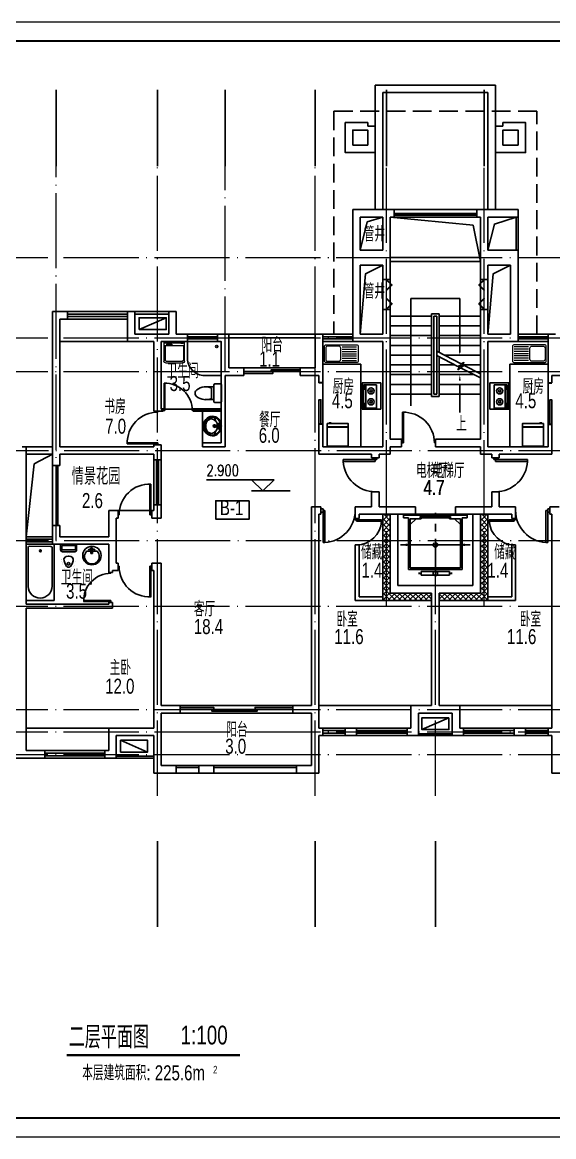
# Model space of a CAD drawing. Extents: x 1332633 to 1595679, y 264824 to 640777.
# Drawn here: x 1369132 to 1383282, y 577898 to 607598 of the extents above; entities that cross this region are included whole.
import ezdxf
from ezdxf.enums import TextEntityAlignment as Align

# ---------------------------------------------------------------- set-up
doc = ezdxf.new("R2010")
doc.units = 0
doc.header["$LTSCALE"] = 1000
doc.header["$MEASUREMENT"] = 0
for name, pattern in [('CENTER', [2, 1.25, -0.25, 0.25, -0.25]), ('DASH', [0.35, 0.25, -0.1]), ('DOTE', [2.42, 2, -0.2, 0.02, -0.2]), ('HIDDEN', [0.375, 0.25, -0.125])]:
    doc.linetypes.add(name, pattern=pattern)
doc.layers.get('0').update_dxf_attribs({"linetype": 'CONTINUOUS'})
for name, color, linetype in [('3T_WOOD', 21, 'CONTINUOUS'), ('A-Balcony(建筑阳台)', 32, 'CONTINUOUS'), ('A-BALCONY_建筑阳台_', 6, 'CONTINUOUS'), ('A-Fur1(建筑厨卫洁具)', 136, 'CONTINUOUS'), ('A-FUR2_建筑家具_', 33, 'CONTINUOUS'), ('A-Ground(室外构件)', 31, 'CONTINUOUS'), ('A-Hole2(板面留洞，降板)', 2, 'CONTINUOUS'), ('A-Hz1(房间名称)', 4, 'CONTINUOUS'), ('A-Hz1汉字注明（平、立面、房间名称等）', 7, 'CONTINUOUS'), ('A-Hz3(房间面积)', 2, 'CONTINUOUS'), ('A-Other(建筑其它)', 33, 'CONTINUOUS'), ('A-PLANE-1F$0$A-Wall(建筑墙)', 255, 'CONTINUOUS'), ('A-PLANE-1F$0$A-WINDOW(建筑门窗)', 4, 'CONTINUOUS'), ('A-STAIR_建筑楼梯_踏步_电梯等_', 25, 'CONTINUOUS'), ('A-Wall(建筑墙)', 255, 'CONTINUOUS'), ('A-WALL_建筑墙_', 255, 'CONTINUOUS'), ('A-WINDOW(建筑门窗)', 4, 'CONTINUOUS'), ('A-WINDOW_建筑门窗_', 4, 'CONTINUOUS'), ('AXIS', 3, 'CONTINUOUS'), ('C-sheet(通用-图框)', 7, 'CONTINUOUS'), ('DIM_ELEV', 3, 'CONTINUOUS'), ('管井', 5, 'CONTINUOUS')]:
    doc.layers.add(name, color=color, linetype=linetype)
for name, color, linetype, lineweight in [('_公共_图框', 4, 'CONTINUOUS', 5), ('DOTE', 1, 'DOTE', 13), ('JJ', 8, 'CONTINUOUS', 0), ('PUB_TEXT', 7, 'CONTINUOUS', 13), ('WALL', 2, 'CONTINUOUS', 35)]:
    doc.layers.add(name, color=color, linetype=linetype, lineweight=lineweight)
doc.styles.add('_TCH_DIM', font='SIMPLEX', dxfattribs={"width": 0.8, "bigfont": 'HZTXT'})
doc.styles.add('DIM', font='txt')
doc.styles.add('DIM_FONT', font='txt', dxfattribs={"width": 0.8})
doc.styles.get("Standard").update_dxf_attribs({"font": 'GBENOR', "bigfont": 'GBCBIG'})
doc.styles.add('sunyat', font='3yromanc.shx', dxfattribs={"width": 0.75, "bigfont": '3yhztxt.shx'})
doc.styles.add('SUNYAT1', font='3yromans.shx', dxfattribs={"width": 0.75, "bigfont": '3yhztxt.shx'})
doc.styles.add('图框文字', font='SIMKAI.TTF')

# ---------------------------------------------------------------- blocks, each defined once
blk = doc.blocks.new('vvxv')
at = {"layer": '_公共_图框'}
blk.add_lwpolyline([(-63000, 0), (0, 0), (0, 29700), (-63000, 29700)], close=True, dxfattribs=at)
at = {"layer": '_公共_图框', "const_width": 50}
blk.add_lwpolyline([(-61750, 500), (-500, 500), (-500, 29200), (-61750, 29200)], close=True, dxfattribs=at)
at = {"layer": '_公共_图框', "style": '图框文字'}
for tag, height, p in [('建设单位', 250, (-2500, 19150)), ('合作单位', 250, (-2527, 16842)), ('项目名称', 250, (-2500, 15150)), ('项目编号', 250, (-2500, 13150)), ('建筑', 175, (-1300, 2800)), ('方案深化', 175, (-1300, 2450)), ('1:100', 175, (-1300, 2100)), ('20090705', 175, (-1300, 1750)), ('图号', 175, (-1300, 1225))]:
    blk.add_attdef(tag, text='', height=height, dxfattribs=at).set_placement(p, align=Align.MIDDLE_CENTER)
blk = doc.blocks.new('JX')
for p, q in [((-2215, -2200), (-2215, 0)), ((-2185, -2110), (-2185, -90)), ((-2185, -90), (-2095, -90)), ((-2095, -90), (-2095, -250)), ((-315, -250), (-2095, -250)), ((-2055, -494), (-1863, -300)), ((-365, -300), (-1863, -300)), ((-1190, -190), (-1130, -190)), ((-1160, -250), (-1160, -190)), ((-365, -1900), (-365, -300)), ((-315, -1950), (-315, -250)), ((-2135, -1580), (-2135, -620)), ((-2095, -620), (-2135, -620)), ((-2095, -1580), (-2095, -620)), ((-2055, -650), (-2095, -650)), ((-2055, -650), (-2055, -494)), ((-240, -1550), (-240, -650)), ((-110, -650), (-240, -650)), ((-205, -590), (-145, -590)), ((-175, -650), (-175, -590)), ((-110, -1550), (-110, -650)), ((-2095, -1580), (-2135, -1580)), ((-2055, -1550), (-2095, -1550)), ((-2055, -1900), (-2055, -1550)), ((-110, -1550), (-240, -1550)), ((-205, -1610), (-145, -1610)), ((-175, -1550), (-175, -1610)), ((-2185, -2110), (-2095, -2110)), ((-315, -1950), (-2095, -1950)), ((-2095, -2110), (-2095, -1950)), ((-365, -1900), (-2055, -1900)), ((-1190, -2010), (-1130, -2010)), ((-1160, -1950), (-1160, -2010))]:
    blk.add_line(p, q)
at = {"linetype": 'CENTER'}
for p, q in [((-1160, -2200), (-1160, 0)), ((-60, -1100), (-2260, -1100))]:
    blk.add_line(p, q, dxfattribs=at)
at = {"linetype": 'HIDDEN'}
for centre in [(-1160, -1100), (-175, -1100)]:
    blk.add_circle(centre, 71.4, dxfattribs=at)
blk = doc.blocks.new('DOOR_B01')
for p, q in [((-0.47, 0.895), (-0.47, -0.015)), ((-0.44, -0.015), (-0.44, 0.895)), ((-0.5, 0.015), (-0.47, 0.015)), ((-0.5, -0.015), (-0.5, 0.015)), ((0.47, 0.015), (0.5, 0.015)), ((0.5, 0.015), (0.5, -0.015)), ((-0.5, -0.015), (-0.44, -0.015)), ((0.5, -0.015), (0.47, -0.015))]:
    blk.add_line(p, q)
blk.add_arc((-0.44, -0.015), 0.91, 0, 91.8892)
blk = doc.blocks.new('_A1WPO')
for p, q in [((-0.45, -0.05), (-0.45, 0.949)), ((-0.45, 0.949), (-0.4, 0.949)), ((-0.4, 0), (-0.4, 0.949)), ((-0.5, 0.05), (-0.45, 0.05)), ((-0.5, -0.05), (-0.45, -0.05)), ((-0.45, 0), (-0.4, 0))]:
    blk.add_line(p, q)
blk.add_arc((-0.45, 0), 0.95, 0, 86.983)
blk = doc.blocks.new('BX1')
for p, q in [((-356, 663), (344, 663)), ((-356, 653), (344, 653))]:
    blk.add_line(p, q)
for points in [[(344, 21), (-356, 21), (-356, 771), (344, 771)], [(-211, 11), (211, 11), (211, 0), (-211, 0)]]:
    blk.add_lwpolyline(points, close=True)
blk.add_lwpolyline([(-298, 771), (-298, 790), (-232, 790), (-232, 771)])
blk = doc.blocks.new('MQP1')
for p, q in [((0, -350), (0, 350)), ((0, 350), (500, 350)), ((113, 299), (113, -324)), ((456, 299), (113, 299)), ((400, -324), (400, 299)), ((456, -324), (456, 299)), ((500, 350), (500, -350)), ((422, 182), (434, 182)), ((423, 274), (434, 274)), ((432, 257), (432, 193)), ((448, 257), (432, 257)), ((432, 193), (448, 193)), ((448, 193), (448, 257)), ((422, -291), (434, -291)), ((423, -199), (434, -199)), ((448, -216), (432, -216)), ((432, -216), (432, -280)), ((432, -280), (448, -280)), ((448, -280), (448, -216)), ((500, -350), (0, -350)), ((113, -324), (456, -324))]:
    blk.add_line(p, q)
for points in [[(423, 274, 0.259034), (420, 272, 0.076276), (415, 260, 0.036515), (412, 247, 0.026615), (411, 228, 0.026615), (412, 209, 0.036515), (415, 196, 0.076276), (420, 184, 0.259034), (423, 182, 0.078462), (424, 182, 0.056762)], [(434, 274, 0.259034), (430, 272, 0.076276), (425, 260, 0.036515), (423, 247, 0.026615), (422, 228, 0.026615), (423, 209, 0.036515), (425, 196, 0.076276), (430, 184, 0.259034), (434, 182, 0.259034), (437, 184, 0.056762), (441, 193, 0.036515)], [(443, 257, 0.008736), (442, 260, 0.076276), (437, 272, 0.259034), (434, 274, 0.259034)], [(423, -199, 0.259034), (420, -201, 0.076276), (415, -213, 0.036515), (412, -226, 0.026615), (411, -245, 0.026615), (412, -264, 0.036515), (415, -277, 0.076276), (420, -289, 0.259034), (423, -291, 0.078462), (424, -291, 0.056762)], [(434, -199, 0.259034), (430, -201, 0.076276), (425, -213, 0.036515), (423, -226, 0.026615), (422, -245, 0.026615), (423, -264, 0.036515), (425, -277, 0.076276), (430, -289, 0.259034), (434, -291, 0.259034), (437, -289, 0.056762), (441, -280, 0.036515)], [(443, -216, 0.008736), (442, -213, 0.076276), (437, -201, 0.259034), (434, -199, 0.259034)]]:
    blk.add_lwpolyline(points, format="xyb")
for centre, radius in [((259, 134), 82.5), ((259, 134), 31.6), ((259, -158), 82.5), ((259, -158), 31.6)]:
    blk.add_circle(centre, radius)
blk = doc.blocks.new('SINK-3')
for p, q in [((475, 180), (855, 180)), ((475, 120), (855, 120)), ((475, 60), (855, 60)), ((475, 0), (855, 0)), ((475, -60), (855, -60)), ((475, -120), (855, -120)), ((475, -180), (855, -180))]:
    blk.add_line(p, q)
for points in [[(0, -187.5), (0, 187.5, -0.4142136), (50, 237.5), (850, 237.5, -0.4142136), (900, 187.5), (900, -187.5, -0.4142136), (850, -237.5), (50, -237.5, -0.4142136)], [(35, 150), (35, -150, 0.4142136), (85, -200), (385, -200, 0.4142136), (435, -150), (435, 150, 0.4142136), (385, 200), (85, 200, 0.4142136)]]:
    blk.add_lwpolyline(points, format="xyb", close=True)
blk = doc.blocks.new('A$C7D9E0D54')
at = {"layer": 'JJ', "xscale": -1, "rotation": 179.9999999999996}
blk.add_blockref('SINK-3', (0, 237, 200), dxfattribs=at)
blk = doc.blocks.new('DOOR_C14')
for points in [[(-0.489, -0.011), (-0.313, 0.166), (-0.323, 0.177), (-0.5, 0)], [(-0.136, -0.011), (-0.313, 0.166), (-0.302, 0.177), (-0.125, 0)], [(0.136, -0.011), (0.313, 0.166), (0.302, 0.177), (0.125, 0)], [(0.489, -0.011), (0.313, 0.166), (0.323, 0.177), (0.5, 0)]]:
    blk.add_lwpolyline(points, close=True)
blk = doc.blocks.new('TO2')
for p, q in [((-162, 236), (-131, 140)), ((-66, 52), (-50, 55)), ((-50, 48), (-66, 52)), ((-57, 70), (-45, 60)), ((-50, 55), (-57, 70)), ((-50, 48), (-57, 34)), ((-45, 44), (-57, 34)), ((-45, 60), (-38, 74)), ((-38, 29), (-45, 44)), ((-38, 74), (-38, 58)), ((-22, 62), (-38, 58)), ((-22, 42), (-38, 45)), ((-38, 29), (-38, 45)), ((-22, 62), (-35, 52)), ((-22, 42), (-35, 52)), ((-162, -228), (-131, -132)), ((-77, -20), (-80, -20)), ((-50, -41), (-66, -44)), ((-50, -48), (-66, -44)), ((-50, -41), (-57, -26)), ((-45, -36), (-57, -26)), ((-50, -48), (-57, -62)), ((-57, -62), (-45, -52)), ((-38, -22), (-45, -36)), ((-45, -52), (-38, -67)), ((-38, -22), (-38, -38)), ((-22, -34), (-38, -38)), ((-22, -54), (-38, -51)), ((-38, -67), (-38, -51)), ((-22, -34), (-35, -44)), ((-22, -54), (-35, -44))]:
    blk.add_line(p, q)
for points in [[(-152, 5), (-152, 19), (-45, 31)], [(-152, 3), (-152, -12), (-80, -20)], [(-77, -20), (-45, -23)]]:
    blk.add_lwpolyline(points)
for points in [[(-77, 27), (-71, 32), (-69, 34), (-69, 69, -0.397649), (-63, 75), (-25, 75, -0.448114), (-19, 69), (-19, 4)], [(-77, -20), (-71, -24), (-69, -26), (-69, -61, 0.397649), (-63, -68), (-25, -68, 0.448114), (-19, -62), (-19, 4)]]:
    blk.add_lwpolyline(points, format="xyb")
for points in [[(-66, 52), (-57, 34), (-38, 29), (-22, 42), (-22, 62), (-38, 74), (-57, 70)], [(-66, -44), (-57, -26), (-38, -22), (-22, -34), (-22, -54), (-38, -67), (-57, -62)]]:
    blk.add_lwpolyline(points, close=True)
for centre, radius in [((-43, 4), 11.1), ((-43, 52), 4.1), ((-43, -44), 4.1)]:
    blk.add_circle(centre, radius)
for centre, radius, start, end in [((-202, 14), 254, 94.668, 182.2445), ((-202, -6), 254, 177.7555, 265.332), ((-202, 14), 231, 94.668, 182.2445), ((-202, -6), 231, 177.7555, 265.332), ((-217, 24), 176, 94.3056, 186.3213), ((-217, -17), 176, 173.6787, 265.6944), ((-282, 3), 204, 0.3156, 75.2808), ((-282, 5), 204, 284.7192, 359.6844), ((-223, 22), 244, 358.482, 89.9831), ((-223, 22), 222, 2.2184, 89.9831), ((-158, 4), 35.5, 29.9432, 329.1629), ((-158, 4), 20.3, 52.3819, 308.4597), ((-403, 3), 403, 355.2019, 4.0377), ((277, 1), 256, 176.6011, 183.7052), ((-223, -15), 244, 270.0169, 359.8405), ((-223, -15), 222, 270.0169, 355.8617)]:
    blk.add_arc(centre, radius, start, end)
blk = doc.blocks.new('A$C4CE9686B')
at = {"layer": 'JJ'}
for p, q in [((0, 552), (0, 0)), ((0, 552), (525, 552)), ((29, 552), (29, 101)), ((70, 374), (79, 375)), ((71, 448), (79, 448)), ((77, 435), (77, 383)), ((91, 435), (77, 435)), ((77, 383), (91, 383)), ((91, 383), (91, 435)), ((116, 0), (116, 552)), ((116, 522), (489, 522)), ((521, 490), (521, 62)), ((565, 512), (565, 40)), ((525, 0), (0, 0)), ((53, 101), (28, 101)), ((28, 34), (53, 34)), ((29, 34), (29, 0)), ((53, 34), (53, 101)), ((116, 30), (489, 30))]:
    blk.add_line(p, q, dxfattribs=at)
blk.add_lwpolyline([(76, 343, 0.185158), (86, 347, 0.102042), (98, 362, 0.060862), (104, 382, 0.047173), (107, 409, 0.047173), (104, 436, 0.060862), (98, 456, 0.102042), (86, 472, 0.185158), (76, 476, 0.185158), (66, 472, 0.102042), (54, 456, 0.060862), (48, 436, 0.047173), (45, 409, 0.047173), (48, 382, 0.060862), (54, 362, 0.102042), (66, 347, 0.185158)], format="xyb", close=True, dxfattribs=at)
for points in [[(71, 448, 0.259034), (68, 446, 0.076276), (64, 437, 0.036515), (62, 426, 0.026615), (61, 411, 0.026615), (62, 396, 0.036515), (64, 385, 0.076276), (68, 376, 0.259034), (71, 375, 0.078462), (72, 375, 0.056762)], [(79, 448, 0.259034), (76, 446, 0.076276), (73, 437, 0.036515), (71, 426, 0.026615), (70, 411, 0.026615), (71, 396, 0.036515), (73, 385, 0.076276), (76, 376, 0.259034), (79, 375, 0.259034), (82, 376, 0.056762), (85, 383, 0.036515)], [(87, 435, 0.008736), (86, 437, 0.076276), (82, 446, 0.259034), (79, 448, 0.259034)]]:
    blk.add_lwpolyline(points, format="xyb", dxfattribs=at)
blk.add_circle((28, 69), 14, dxfattribs=at)
for centre, radius, start, end in [((489, 490), 32, 0, 90), ((525, 512), 40, 0, 90), ((489, 62), 32, 270, 360), ((525, 40), 40, 270, 0)]:
    blk.add_arc(centre, radius, start, end, dxfattribs=at)
at = {"layer": 'JJ', "width": 0.8, "flags": 9}
for tag in ['YSIZE', 'XSIZE']:
    blk.add_attdef(tag, (0, 276), '', height=0.4, rotation=90, dxfattribs=at)
blk = doc.blocks.new('A$C753116E8')
at = {"layer": 'JJ'}
blk.add_blockref('A$C4CE9686B', (0, 0), dxfattribs=at)
blk = doc.blocks.new('A$C3372732A')
at = {"layer": '管井', "color": 1}
blk.add_blockref('A$C753116E8', (0, 0), dxfattribs=at)
blk = doc.blocks.new('坐便器1')
at = {"layer": 'A-Fur1(建筑厨卫洁具)'}
for p, q in [((220, 0), (-220, 0)), ((-250, -30), (-250, -170)), ((-220, -200), (220, -200)), ((-170, -200), (-170, -430)), ((140, -260), (-140, -260)), ((170, -430), (170, -200)), ((250, -170), (250, -30))]:
    blk.add_line(p, q, dxfattribs=at)
for centre, radius, start, end in [((-220, -30), 30, 90, 180), ((-220, -170), 30, 180, 270), ((227, -413), 398, 157.4505, 216.6381), ((-227, -413), 398, 323.3619, 22.5495), ((220, -30), 30, 0, 90), ((220, -170), 30, 270, 0), ((0, -590), 110, 213.4509, 326.5491)]:
    blk.add_arc(centre, radius, start, end, dxfattribs=at)
blk = doc.blocks.new('E103')
at = {"layer": 'A-Fur1(建筑厨卫洁具)', "rotation": 180}
blk.add_blockref('坐便器1', (1004, -576), dxfattribs=at)
blk = doc.blocks.new('M_E7')
for p, q in [((-201, 62), (-201, -265)), ((-10, 112), (-151, 112)), ((-150, 61), (-150, -264)), ((-41, 81), (-130, 81)), ((-36, -102), (-36, 76)), ((0, -102), (0, 102)), ((-41, -284), (-130, -284)), ((-36, -102), (-36, -279)), ((0, -102), (0, -305)), ((-10, -315), (-151, -315))]:
    blk.add_line(p, q)
at = {"const_width": 1}
for points in [[(-651, -24), (-637, -1), (-550, 51), (-451, 83), (-371, 88), (-294, 37), (-262, -18), (-252, -84), (-252, -102)], [(-651, -180), (-637, -202), (-550, -254), (-451, -287), (-371, -292), (-294, -240), (-262, -186), (-252, -119), (-252, -102)]]:
    blk.add_lwpolyline(points, dxfattribs=at)
for points in [[(-597, -59), (-590, -49), (-523, -9), (-438, 19), (-389, 22), (-343, -9), (-325, -40), (-317, -89), (-317, -102)], [(-596, -145), (-590, -154), (-523, -194), (-438, -222), (-389, -225), (-343, -194), (-325, -164), (-317, -114), (-317, -102)]]:
    blk.add_lwpolyline(points)
blk.add_lwpolyline([(-644, -15, 0.39866), (-643, -191, 0.39866)], format="xyb", dxfattribs=at)
for centre, radius, start, end in [((-151, 62), 50, 90, 180), ((-130, 61), 20, 90, 180), ((-41, 76), 5, 0, 90), ((-10, 102), 10, 0, 90), ((-551, -102), 62.6, 137.0381, 223.979), ((-511, -114), 47.8, 77.2641, 164.6652), ((-511, -89), 47.8, 195.3348, 282.7359), ((-541, -103), 54.1, 1.1332, 40.3816), ((-541, -101), 54.1, 319.6184, 358.8668), ((-151, -265), 50, 180, 270), ((-130, -264), 20, 180, 270), ((-41, -279), 5, 270, 0), ((-10, -305), 10, 270, 0)]:
    blk.add_arc(centre, radius, start, end)
at = {"width": 0.8, "flags": 9}
for tag in ['XSIZE', 'YSIZE']:
    blk.add_attdef(tag, (0, 0), '', height=0.5, dxfattribs=at)
blk = doc.blocks.new('M_E33IEP')
for p, q in [((44, -21), (44, 20)), ((44, 20), (194, 20)), ((135, 135), (135, 20)), ((194, 20), (194, -21)), ((194, -21), (44, -21)), ((135, -21), (135, -144))]:
    blk.add_line(p, q)
for centre, radius in [((248, -5), 246), ((106, 56), 26.7), ((105, -55), 26.7)]:
    blk.add_circle(centre, radius)
blk.add_arc((274, -5), 197, 225.2527, 134.7473)
at = {"style": 'DIM_FONT', "width": 0.8, "flags": 9}
for tag in ['XSIZE', 'YSIZE']:
    blk.add_attdef(tag, (0, 0), '', height=0.5, dxfattribs=at)
at = {"width": 0.8, "flags": 9}
for tag in ['XSIZE', 'YSIZE']:
    blk.add_attdef(tag, (2, -251), '', height=150, dxfattribs=at)
blk = doc.blocks.new('淋浴')
at = {"layer": 'A-Fur1(建筑厨卫洁具)'}
blk.add_lwpolyline([(-900, -450), (-900, 0), (0, 0), (0, -900), (-450, -900, -0.414214)], format="xyb", close=True, dxfattribs=at)
blk.add_circle((-129, -123), 30, dxfattribs=at)
blk = doc.blocks.new('DOOR_A01')
for points in [[(0.013, 0), (0.013, 1), (-0.5, 1), (-0.5, 0)], [(-0.012, 0), (-0.012, -1), (0.5, -1), (0.5, 0)]]:
    blk.add_lwpolyline(points, close=True)
blk = doc.blocks.new('A$C79D20D74')
at = {"layer": 'A-Ground(室外构件)'}
blk.add_line((0, 720), (315, 0), dxfattribs=at)
blk.add_lwpolyline([(0, 720), (315, 720), (315, 0), (0, 0)], close=True, dxfattribs=at)
blk = doc.blocks.new('浴缸08X15')
at = {"layer": 'A-Fur1(建筑厨卫洁具)'}
for p, q in [((-375, -1500), (-375, 0)), ((-375, 0), (375, 0)), ((375, 0), (375, -1500)), ((-319, -85), (-319, -1125)), ((289, -56), (-289, -55)), ((319, -1113), (319, -86)), ((375, -1500), (-375, -1500))]:
    blk.add_line(p, q, dxfattribs=at)
blk.add_circle((6, -176), 25, dxfattribs=at)
for centre, radius, start, end in [((-289, -85), 30, 89.9714, 179.9956), ((289, -86), 30, 0.0057, 89.9714), ((0, -1117), 319, 181.3982, 0.6999)]:
    blk.add_arc(centre, radius, start, end, dxfattribs=at)
blk = doc.blocks.new('WIN_03X1200X200')
at = {"layer": 'A-WINDOW(建筑门窗)'}
for p, q in [((-0.5, 0.083), (0.5, 0.083)), ((-0.5, 0.021), (0.5, 0.021)), ((-0.5, -0.021), (0.5, -0.021)), ((-0.5, -0.083), (0.5, -0.083))]:
    blk.add_line(p, q, dxfattribs=at)

msp = doc.modelspace()

# ---------------------------------------------------------------- hatches: boundary and pattern name
at = {"layer": 'A-Hole2(板面留洞，降板)'}
h = msp.add_hatch(dxfattribs=at)
h.set_pattern_fill('ANSI37', color=8, scale=800, angle=720, style=0)
h.set_pattern_definition([(45, (2102481.16, 622558.85), (-70.710678, 70.710678), []), (135, (2102481.16, 622558.85), (-70.710678, -70.710678), [])])
h.paths.add_polyline_path([(1380032, 592387), (1378932, 592387), (1378932, 594487), (1378732, 594487), (1378732, 592187), (1380032, 592187)])
h = msp.add_hatch(dxfattribs=at)
h.set_pattern_fill('ANSI37', color=8, scale=800, angle=720, style=0)
h.set_pattern_definition([(135, (657783.43, 622558.85), (70.710678, 70.710678), []), (45, (657783.43, 622558.85), (70.710678, -70.710678), [])])
h.paths.add_polyline_path([(1380232, 592387), (1381332, 592387), (1381332, 594487), (1381532, 594487), (1381532, 592187), (1380232, 592187)])

# ---------------------------------------------------------------- linework, layer by layer
for p, q in [((1376432, 587687), (1376432, 587587)), ((1376432, 587587), (1376432, 587687))]:
    msp.add_line(p, q)
msp.add_lwpolyline([(1373832, 587787), (1374232, 587787), (1374232, 587587), (1373832, 587587)], close=True)
at = {"layer": 'A-Balcony(建筑阳台)'}
for p, q in [((1369932, 596287), (1369232, 596287)), ((1369932, 596087), (1369232, 596087))]:
    msp.add_line(p, q, dxfattribs=at)
for points in [[(1369932, 596087), (1369450, 595827), (1369232, 593887)], [(1373832, 587787), (1373232, 587787)], [(1376432, 587787), (1374232, 587787)], [(1373832, 587737), (1373232, 587737)], [(1373832, 587587), (1373232, 587587)], [(1376432, 587737), (1374232, 587737)], [(1376432, 587587), (1374232, 587587)]]:
    msp.add_lwpolyline(points, dxfattribs=at)
at = {"layer": 'A-BALCONY_建筑阳台_'}
for p, q in [((1376932, 599287, 0), (1374632, 599287)), ((1376932, 599187, 0), (1374632, 599187)), ((1369932, 595787), (1369932, 594187)), ((1369932, 595787), (1369932, 594187)), ((1370032, 595787), (1370032, 594187)), ((1370032, 595787), (1370032, 594187)), ((1370082, 595787), (1370082, 594187)), ((1370082, 595787), (1370082, 594187))]:
    msp.add_line(p, q, dxfattribs=at)
at = {"layer": 'A-Fur1(建筑厨卫洁具)'}
for p, q in [((1378148, 598487), (1377132, 598487, 0)), ((1378148, 598487), (1378148, 596287)), ((1382117, 598487), (1383132, 598487, 0)), ((1382117, 598487), (1382117, 596287)), ((1373932, 597237), (1373932, 596387))]:
    msp.add_line(p, q, dxfattribs=at)
at = {"layer": 'A-FUR2_建筑家具_', "ltscale": 0.2, "elevation": 0}
for points in [[(1378732, 602406), (1378318, 602279), (1378132, 601526)], [(1382282, 602406), (1381703, 602220), (1381532, 601526)]]:
    msp.add_lwpolyline(points, dxfattribs=at)
at = {"layer": 'A-Ground(室外构件)'}
for p, q in [((1373032, 599887), (1372132, 599887)), ((1373032, 599820), (1372132, 599820)), ((1379682, 588637), (1380132, 588637)), ((1380132, 588637), (1379682, 588637)), ((1379682, 588587), (1380132, 588587)), ((1379682, 588587), (1380132, 588587)), ((1380132, 588587), (1379682, 588587)), ((1380582, 588637), (1380132, 588637)), ((1380132, 588637), (1380582, 588637)), ((1380582, 588587), (1380132, 588587)), ((1380582, 588587), (1380132, 588587)), ((1380132, 588587), (1380582, 588587)), ((1372632, 588037), (1371632, 588037)), ((1372632, 587987), (1371632, 587987))]:
    msp.add_line(p, q, dxfattribs=at)
at = {"layer": 'A-Hole2(板面留洞，降板)', "color": 8}
for p, q in [((1378732, 594487), (1378732, 592187)), ((1381532, 594487), (1381532, 592187)), ((1378732, 592187), (1380032, 592187)), ((1381532, 592187), (1380232, 592187))]:
    msp.add_line(p, q, dxfattribs=at)
at = {"layer": 'A-Hz1(房间名称)', "color": 6}
msp.add_lwpolyline([(1375174, 594845), (1374285, 594845), (1374285, 594357), (1375174, 594357)], close=True, dxfattribs=at)
at = {"layer": 'A-Hz1汉字注明（平、立面、房间名称等）', "const_width": 60, "elevation": 0}
msp.add_lwpolyline([(1370315, 580070), (1374929, 580070)], dxfattribs=at)
at = {"layer": 'A-Other(建筑其它)'}
for p, q in [((1378532, 602606, 0), (1378532, 605926, 0)), ((1378532, 605926, 0), (1381732, 605926, 0)), ((1381732, 602606, 0), (1381732, 605926, 0)), ((1378732, 602606, 0), (1378732, 605726, 0)), ((1378732, 605726, 0), (1381532, 605726, 0)), ((1381532, 602606, 0), (1381532, 605726, 0))]:
    msp.add_line(p, q, dxfattribs=at)
at = {"layer": 'A-PLANE-1F$0$A-Wall(建筑墙)'}
msp.add_line((1382332, 602406, 0), (1382332, 602606, 0), dxfattribs=at)
at = {"layer": 'A-PLANE-1F$0$A-WINDOW(建筑门窗)'}
for p, q in [((1382282, 601526, 0), (1382282, 602406, 0)), ((1382332, 601526, 0), (1382332, 602406, 0))]:
    msp.add_line(p, q, dxfattribs=at)
at = {"layer": 'A-STAIR_建筑楼梯_踏步_电梯等_', "ltscale": 0.08}
for p, q in [((1378932, 599767, 0), (1380032, 599767, 0)), ((1380032, 599827, 0), (1380232, 599827, 0)), ((1380032, 597627, 0), (1380032, 599827, 0)), ((1380092, 599767, 0), (1380172, 599767, 0)), ((1380092, 597687, 0), (1380092, 599767, 0)), ((1380172, 597687, 0), (1380172, 599767, 0)), ((1380232, 598799, 0), (1380232, 599827, 0)), ((1380232, 599767, 0), (1381332, 599767, 0)), ((1378932, 599507, 0), (1380032, 599507, 0)), ((1380232, 599507, 0), (1381332, 599507, 0)), ((1378932, 599247, 0), (1380032, 599247, 0)), ((1380232, 599247, 0), (1381332, 599247, 0)), ((1378932, 598987, 0), (1380032, 598987, 0)), ((1380232, 598987, 0), (1381332, 598987, 0)), ((1378932, 598727, 0), (1380032, 598727, 0)), ((1378932, 598467, 0), (1380032, 598467, 0)), ((1380232, 597627, 0), (1380232, 598686, 0)), ((1380232, 598467, 0), (1380652, 598467, 0)), ((1380371, 598727, 0), (1381332, 598727, 0)), ((1380857, 598467, 0), (1381332, 598467, 0)), ((1378932, 598207, 0), (1380032, 598207, 0)), ((1380232, 598207, 0), (1381150, 598207, 0)), ((1378932, 597947, 0), (1380032, 597947, 0)), ((1378932, 597947, 0), (1380032, 597947, 0)), ((1380232, 597947, 0), (1381332, 597947, 0)), ((1380232, 597947, 0), (1381332, 597947, 0)), ((1378932, 597687, 0), (1380032, 597687, 0)), ((1378932, 597687, 0), (1380032, 597687, 0)), ((1380032, 597627, 0), (1380232, 597627, 0)), ((1380092, 597687, 0), (1380172, 597687, 0)), ((1380232, 597687, 0), (1381332, 597687, 0))]:
    msp.add_line(p, q, dxfattribs=at)
at = {"layer": 'A-STAIR_建筑楼梯_踏步_电梯等_'}
msp.add_line((1380782, 597199, 0), (1380782, 597966, 0), dxfattribs=at)
at = {"layer": 'A-STAIR_建筑楼梯_踏步_电梯等_', "elevation": 0}
for points in [[(1378132, 599287), (1378273, 600896), (1378732, 601126)], [(1381532, 599287), (1381673, 600896), (1382132, 601126)], [(1380782, 598801), (1380782, 600234), (1379482, 600234), (1379482, 597379)], [(1380172, 598830), (1380819, 598493), (1380891, 598527), (1380822, 598406), (1380895, 598453), (1381332, 598233)], [(1380172, 598717), (1380729, 598426), (1380801, 598460), (1380732, 598340), (1380805, 598387), (1381332, 598120)]]:
    msp.add_lwpolyline(points, dxfattribs=at)
for points in [[(1380782, 598888, 50, 0, 0), (1380782, 598727, 0, 0, 0)], [(1380782, 598046, 50, 0, 0), (1380782, 598207, 0, 0, 0)]]:
    msp.add_lwpolyline(points, format="xyseb", dxfattribs=at)
at = {"layer": 'A-Wall(建筑墙)'}
for p, q in [((1377932, 599087), (1377932, 602606, 0)), ((1377932, 599726), (1377932, 602606, 0)), ((1379032, 602606, 0), (1377932, 602606, 0)), ((1378732, 602406, 0), (1378132, 602406, 0)), ((1378132, 601526, 0), (1378132, 602406, 0)), ((1378732, 601526, 0), (1378732, 602406, 0)), ((1378832, 602606, 0), (1379032, 602606, 0)), ((1378932, 600747, 0), (1378932, 602406, 0)), ((1378932, 601045), (1378932, 602406, 0)), ((1379032, 602406, 0), (1378932, 602406, 0)), ((1378932, 602406, 0), (1379032, 602406, 0)), ((1379032, 602606, 0), (1379032, 602406, 0)), ((1381232, 602606, 0), (1381232, 602406, 0)), ((1381232, 602606, 0), (1382332, 602606, 0)), ((1381232, 602606, 0), (1382332, 602606, 0)), ((1381232, 602406, 0), (1381332, 602406, 0)), ((1381332, 602406, 0), (1381232, 602406, 0)), ((1381332, 600747, 0), (1381332, 602406, 0)), ((1381332, 601045), (1381332, 602406, 0)), ((1381532, 601526, 0), (1381532, 602406, 0)), ((1381532, 602406, 0), (1382332, 602406, 0)), ((1378732, 601526, 0), (1378132, 601526, 0)), ((1381532, 601526, 0), (1382332, 601526, 0)), ((1382332, 599087, 0), (1382332, 601526)), ((1378932, 601045), (1378932, 601265)), ((1381332, 601045), (1381332, 601265)), ((1378132, 599287), (1378132, 601126)), ((1378732, 601126, 0), (1378132, 601126, 0)), ((1378732, 600747, 0), (1378732, 601126, 0)), ((1378932, 600747, 0), (1378932, 601106, 0)), ((1381332, 600747, 0), (1381332, 601106, 0)), ((1381532, 600747, 0), (1381532, 601126, 0)), ((1381532, 601126, 0), (1382132, 601126, 0)), ((1382132, 599287), (1382132, 601126)), ((1378932, 600747, 0), (1378732, 600747, 0)), ((1381332, 600747, 0), (1381532, 600747, 0)), ((1378732, 599287), (1378732, 599947, 0)), ((1378932, 599947, 0), (1378732, 599947, 0)), ((1381332, 599947, 0), (1381532, 599947, 0)), ((1381532, 599287), (1381532, 599947, 0)), ((1370132, 599887), (1369932, 599887)), ((1370332, 599887), (1370032, 599887)), ((1371932, 599087), (1371932, 599887)), ((1372132, 599887), (1371932, 599887)), ((1372132, 599287), (1372132, 599887)), ((1373032, 599287), (1373032, 599887)), ((1373032, 599887), (1373232, 599887)), ((1373232, 599287), (1373232, 599887)), ((1378732, 599767, 0), (1378732, 599767, 0)), ((1378732, 599767, 0), (1378732, 599767, 0)), ((1378732, 599767, 0), (1378732, 599767, 0)), ((1381532, 599767, 0), (1381532, 599767, 0)), ((1381532, 599767, 0), (1381532, 599767, 0)), ((1372132, 599287), (1373032, 599287)), ((1373232, 599287), (1373532, 599287)), ((1378948, 594487), (1378748, 594487)), ((1378948, 594487), (1378748, 594487)), ((1378948, 594487), (1378748, 594487)), ((1378948, 594487), (1378748, 594487)), ((1378948, 594487), (1378748, 594487)), ((1378948, 594487), (1378748, 594487)), ((1378932, 594487), (1378932, 592387)), ((1378932, 594487), (1378932, 592387)), ((1379132, 594487), (1379132, 592587)), ((1379132, 594487), (1379132, 592587)), ((1379598, 594487), (1379148, 594487)), ((1379598, 594487), (1379148, 594487)), ((1379598, 594487), (1379148, 594487)), ((1379598, 594487), (1379148, 594487)), ((1379598, 594487), (1379148, 594487)), ((1379598, 594487), (1379148, 594487)), ((1380667, 594487), (1381117, 594487)), ((1380667, 594487), (1381117, 594487)), ((1380667, 594487), (1381117, 594487)), ((1380667, 594487), (1381117, 594487)), ((1380667, 594487), (1381117, 594487)), ((1380667, 594487), (1381117, 594487)), ((1381132, 594487), (1381132, 592587)), ((1381132, 594487), (1381132, 592587)), ((1381317, 594487), (1381517, 594487)), ((1381317, 594487), (1381517, 594487)), ((1381317, 594487), (1381517, 594487)), ((1381317, 594487), (1381517, 594487)), ((1381317, 594487), (1381517, 594487)), ((1381317, 594487), (1381517, 594487)), ((1381332, 594487), (1381332, 592387)), ((1381332, 594487), (1381332, 592387)), ((1379132, 592587), (1381132, 592587)), ((1381132, 592587), (1379132, 592587)), ((1380032, 592387), (1378932, 592387)), ((1380032, 592387), (1378932, 592387)), ((1380232, 592387), (1381332, 592387)), ((1380232, 592387), (1381332, 592387)), ((1372832, 589387), (1372832, 589937)), ((1373332, 589387), (1372832, 589387)), ((1373332, 589387), (1373332, 589187)), ((1376332, 589387), (1376332, 589187)), ((1377032, 589337), (1377032, 588850)), ((1377032, 588787), (1377032, 589337)), ((1377032, 588787), (1377032, 589337)), ((1379482, 589387), (1379482, 589187)), ((1379482, 589387), (1379482, 588787)), ((1379482, 589387), (1380032, 589387)), ((1380782, 589387), (1380232, 589387)), ((1380782, 589387), (1380782, 589187)), ((1380782, 589387), (1380782, 588787)), ((1373332, 589187), (1372832, 589187)), ((1372832, 587787), (1372832, 589187)), ((1376832, 587787), (1376832, 589187)), ((1379682, 589187), (1379682, 588587)), ((1379682, 589187), (1380132, 589187)), ((1380582, 589187), (1380132, 589187)), ((1380582, 589187), (1380582, 588587)), ((1371432, 588187), (1371432, 588787)), ((1372632, 588787), (1371432, 588787)), ((1372632, 588787), (1371932, 588787)), ((1371632, 588587), (1371632, 587987)), ((1372632, 588587), (1371632, 588587)), ((1377032, 587587), (1377032, 588587)), ((1379382, 588587), (1379682, 588587)), ((1379682, 588587), (1379482, 588587)), ((1380582, 588587), (1380782, 588587)), ((1380882, 588587), (1380582, 588587)), ((1383232, 587587), (1383232, 588587)), ((1369732, 588187), (1369232, 588187)), ((1369732, 587987), (1369732, 588187)), ((1371332, 588187), (1371332, 588187)), ((1371332, 588187), (1371332, 587987)), ((1369232, 587987), (1368532, 587987)), ((1369032, 587987), (1369732, 587987)), ((1369732, 587987), (1369932, 587987)), ((1371332, 587987), (1371632, 587987)), ((1373232, 587787), (1372832, 587787)), ((1373232, 587787), (1373232, 587587)), ((1376432, 587787), (1376432, 587587)), ((1373232, 587587), (1372632, 587587))]:
    msp.add_line(p, q, dxfattribs=at)
at = {"layer": 'A-Wall(建筑墙)', "linetype": 'DASH', "ltscale": 2, "elevation": 0}
msp.add_lwpolyline([(1382832, 599287), (1382832, 605226), (1377432, 605226), (1377432, 599287)], dxfattribs=at)
at = {"layer": 'A-Wall(建筑墙)', "elevation": 0}
for points in [[(1378332, 604926), (1377732, 604926), (1377732, 604126), (1378532, 604126), (1378532, 604826)], [(1381932, 604926), (1382532, 604926), (1382532, 604126), (1381732, 604126), (1381732, 604826)]]:
    msp.add_lwpolyline(points, dxfattribs=at)
for points in [[(1377932, 604326), (1378332, 604326), (1378332, 604726), (1377932, 604726)], [(1382332, 604326), (1381932, 604326), (1381932, 604726), (1382332, 604726)]]:
    msp.add_lwpolyline(points, close=True, dxfattribs=at)
at = {"layer": 'A-WALL_建筑墙_', "ltscale": 0.2}
for p, q in [((1378332, 604826, 0), (1378332, 604926, 0)), ((1378332, 604826, 0), (1378532, 604826, 0)), ((1381932, 604826, 0), (1381732, 604826, 0)), ((1381932, 604826, 0), (1381932, 604926, 0))]:
    msp.add_line(p, q, dxfattribs=at)
at = {"layer": 'A-WALL_建筑墙_'}
for p, q in [((1378932, 599947, 0), (1378932, 596487, 0)), ((1381332, 599947, 0), (1381332, 596487, 0)), ((1369932, 595787), (1369932, 599887)), ((1370132, 596287), (1370132, 599687)), ((1370332, 599687), (1370132, 599687)), ((1370332, 599687), (1370332, 599887)), ((1371932, 599087), (1372632, 599087)), ((1372632, 597237), (1372632, 599087)), ((1372832, 597287), (1372832, 599087)), ((1373532, 599087), (1372832, 599087)), ((1373532, 599087), (1373532, 599287)), ((1374632, 599287), (1374332, 599287)), ((1374332, 599087), (1374332, 599287)), ((1374432, 599087), (1374332, 599087)), ((1374432, 599087), (1374432, 596387)), ((1374632, 599287), (1374632, 598387)), ((1377132, 599287, 0), (1376932, 599287, 0)), ((1376932, 598387, 0), (1376932, 599287, 0)), ((1377132, 599087, 0), (1377132, 599287, 0)), ((1377132, 599087, 0), (1377132, 599087, 0)), ((1377132, 597987, 0), (1377132, 599087, 0)), ((1378732, 599087), (1377932, 599087)), ((1378732, 599287), (1378132, 599287)), ((1378732, 599087), (1378732, 596287, 0)), ((1381532, 599287), (1382132, 599287)), ((1381532, 599087), (1382332, 599087)), ((1381532, 599087), (1381532, 596287, 0)), ((1383132, 599287, 0), (1383332, 599287, 0)), ((1383132, 599087, 0), (1383132, 599287, 0)), ((1383132, 599087, 0), (1383132, 599087, 0)), ((1383132, 597987, 0), (1383132, 599087, 0)), ((1375032, 598187), (1374532, 598187)), ((1374532, 598187), (1374532, 596287)), ((1375032, 598387), (1374632, 598387)), ((1375032, 598187), (1375032, 598387)), ((1376932, 598387, 0), (1376532, 598387)), ((1376532, 598187), (1376532, 598387)), ((1377032, 598187, 0), (1376532, 598187)), ((1377032, 597987, 0), (1377032, 598187, 0)), ((1383232, 598187, 0), (1383733, 598187)), ((1383232, 597987, 0), (1383232, 598187, 0)), ((1372632, 597237), (1372832, 597237)), ((1377032, 596087, 0), (1377032, 596887, 0)), ((1377132, 596487, 0), (1377132, 596887, 0)), ((1383132, 596487, 0), (1383132, 596887, 0)), ((1383232, 596087, 0), (1383232, 596887, 0)), ((1373932, 596387), (1374432, 596387)), ((1373932, 596387), (1373932, 596287)), ((1377132, 596487, 0), (1377132, 596287, 0)), ((1379233, 596487, 0), (1378932, 596487)), ((1379233, 596487, 0), (1379233, 596287, 0)), ((1381332, 596487, 0), (1380133, 596487, 0)), ((1380133, 596487, 0), (1380133, 596287, 0)), ((1383132, 596487, 0), (1383132, 596287, 0)), ((1369132, 596287), (1369232, 596287)), ((1369132, 596287), (1369232, 596287)), ((1369232, 596287), (1369132, 596287)), ((1369232, 596287), (1369132, 596287)), ((1369232, 593287), (1369232, 596287)), ((1370132, 596287), (1372632, 596287)), ((1370132, 595787), (1370132, 596087)), ((1372632, 596087), (1370132, 596087)), ((1370132, 595787), (1370132, 596087)), ((1372632, 596287), (1372632, 596337)), ((1372632, 596337), (1372832, 596337)), ((1372632, 595937), (1372632, 596087)), ((1372832, 595937), (1372832, 596337)), ((1373932, 596287), (1374532, 596287)), ((1378432, 596087), (1377032, 596087, 0)), ((1377132, 596287, 0), (1378732, 596287)), ((1378432, 595987), (1378432, 596087)), ((1378632, 595987), (1378632, 596087)), ((1378932, 596087, 0), (1378632, 596087)), ((1379233, 596287, 0), (1378932, 596287)), ((1378932, 596087, 0), (1378932, 596287)), ((1381332, 596287, 0), (1380133, 596287, 0)), ((1381332, 596287), (1381332, 596087, 0)), ((1381332, 596087, 0), (1381633, 596087)), ((1383132, 596287, 0), (1381532, 596287)), ((1381633, 595987), (1381633, 596087)), ((1381833, 595987), (1381833, 596087)), ((1381833, 596087), (1383232, 596087, 0)), ((1369932, 595787), (1370132, 595787)), ((1369932, 595787), (1370132, 595787)), ((1372832, 595937), (1372632, 595937)), ((1378632, 595987), (1378432, 595987)), ((1381633, 595987), (1381833, 595987)), ((1378632, 595087), (1378432, 595087)), ((1378432, 594687), (1378432, 595087)), ((1378632, 595087), (1378432, 595087)), ((1378632, 594687), (1378632, 595087)), ((1378632, 594687), (1378632, 595087)), ((1381633, 594687), (1381633, 595087)), ((1381633, 595087), (1381833, 595087)), ((1381633, 594687), (1381633, 595087)), ((1381633, 595087), (1381833, 595087)), ((1381833, 594687), (1381833, 595087)), ((1372632, 594737), (1372832, 594737)), ((1372832, 594387), (1372832, 594737)), ((1376832, 589387), (1376832, 594687)), ((1377082, 594687), (1376832, 594687)), ((1377082, 594487), (1377082, 594687)), ((1378432, 594687), (1377998, 594687)), ((1377998, 594687), (1377998, 594487)), ((1377998, 594687), (1377998, 594487)), ((1377998, 594487), (1377998, 594687)), ((1378632, 594687), (1379598, 594687)), ((1378632, 594687), (1379598, 594687)), ((1378632, 594687), (1379598, 594687)), ((1379598, 594687), (1378932, 594687)), ((1378932, 594687), (1379032, 594687)), ((1379598, 594687), (1378932, 594687)), ((1378932, 594687), (1379032, 594687)), ((1379598, 594687), (1378932, 594687)), ((1378932, 594687), (1379032, 594687)), ((1379598, 594687), (1379598, 594487)), ((1379598, 594687), (1379598, 594487)), ((1379598, 594687), (1379598, 594487)), ((1379598, 594687), (1379598, 594487)), ((1379598, 594687), (1379598, 594487)), ((1379598, 594687), (1379598, 594487)), ((1379598, 594687), (1379598, 594487)), ((1379598, 594687), (1379598, 594487)), ((1380667, 594687), (1380667, 594487)), ((1380667, 594687), (1381333, 594687)), ((1380667, 594687), (1380667, 594487)), ((1381633, 594687), (1380667, 594687)), ((1380667, 594687), (1380667, 594487)), ((1380667, 594687), (1380667, 594487)), ((1380667, 594687), (1380667, 594487)), ((1380667, 594687), (1381333, 594687)), ((1380667, 594687), (1380667, 594487)), ((1381633, 594687), (1380667, 594687)), ((1380667, 594687), (1380667, 594487)), ((1380667, 594687), (1381333, 594687)), ((1380667, 594687), (1380667, 594487)), ((1381633, 594687), (1380667, 594687)), ((1381333, 594687), (1381233, 594687)), ((1381333, 594687), (1381233, 594687)), ((1381333, 594687), (1381233, 594687)), ((1381833, 594687), (1382267, 594687)), ((1382267, 594687), (1382267, 594487)), ((1382267, 594687), (1382267, 594487)), ((1382267, 594487), (1382267, 594687)), ((1383182, 594487), (1383182, 594687)), ((1383182, 594687), (1383432, 594687)), ((1371432, 593887), (1371432, 594587)), ((1371432, 594587), (1371682, 594587)), ((1371632, 593187), (1371632, 594387)), ((1371632, 594387), (1371682, 594387)), ((1371682, 594387), (1371682, 594587)), ((1372582, 594387), (1372582, 594587)), ((1372582, 594387), (1372832, 594387)), ((1377032, 594487), (1377082, 594487)), ((1377032, 589337), (1377032, 594487)), ((1377032, 594487), (1377032, 594487)), ((1377998, 594372), (1377998, 594487)), ((1377998, 594372), (1377998, 594487)), ((1377998, 594372), (1378098, 594372)), ((1378098, 594487), (1378948, 594487)), ((1378098, 594372), (1378098, 594487)), ((1379598, 594487), (1378448, 594487)), ((1379198, 594487), (1379598, 594487)), ((1379198, 594487), (1379598, 594487)), ((1379198, 594487), (1379598, 594487)), ((1380667, 594487), (1381817, 594487)), ((1381067, 594487), (1380667, 594487)), ((1381067, 594487), (1380667, 594487)), ((1381067, 594487), (1380667, 594487)), ((1382167, 594487), (1381317, 594487)), ((1382167, 594372), (1382167, 594487)), ((1382267, 594372), (1382167, 594372)), ((1382267, 594372), (1382267, 594487)), ((1382267, 594372), (1382267, 594487)), ((1383232, 594487), (1383182, 594487)), ((1383232, 588787), (1383232, 594487)), ((1383232, 594487), (1383232, 594487)), ((1369932, 593687), (1369932, 594187)), ((1370132, 594187), (1369932, 594187)), ((1370132, 594187), (1369932, 594187)), ((1369932, 594187), (1370132, 594187)), ((1370132, 593887), (1370132, 594187)), ((1370132, 593887), (1371432, 593887)), ((1369232, 592087), (1369232, 593687)), ((1369932, 593687), (1371432, 593687)), ((1371432, 592987), (1371432, 593687)), ((1377998, 592187), (1377998, 593672)), ((1378098, 593672), (1377998, 593672)), ((1378098, 592287), (1378098, 593672)), ((1382167, 592287), (1382167, 593672)), ((1382167, 593672), (1382267, 593672)), ((1382267, 592187), (1382267, 593672)), ((1371632, 593187), (1371682, 593187)), ((1371682, 592987), (1371682, 593187)), ((1372582, 593187), (1372832, 593187)), ((1372582, 592987), (1372582, 593187)), ((1372832, 589387), (1372832, 593187)), ((1371432, 592937), (1371432, 592987)), ((1371432, 592937), (1371532, 592937)), ((1371532, 592937), (1371532, 592987)), ((1371532, 592987), (1371682, 592987)), ((1372582, 592987), (1372632, 592987)), ((1372632, 588787), (1372632, 592987)), ((1378748, 592287), (1378098, 592287)), ((1378748, 592287), (1378098, 592287)), ((1380032, 592387), (1380032, 589387)), ((1380232, 592387), (1380232, 589387)), ((1380232, 592387), (1380232, 589387)), ((1381517, 592287), (1382167, 592287)), ((1381517, 592287), (1382167, 592287)), ((1369232, 592087), (1371432, 592087)), ((1369232, 588187), (1369232, 591987)), ((1369232, 591987), (1371532, 591987)), ((1371432, 592087), (1371432, 592137)), ((1371432, 592137), (1371532, 592137)), ((1371532, 591987), (1371532, 592137)), ((1378748, 592187), (1377998, 592187)), ((1381517, 592187), (1382267, 592187)), ((1376832, 589387), (1376332, 589387)), ((1376832, 589187), (1376332, 589187)), ((1377425, 588787), (1377032, 588787)), ((1377132, 588787), (1377032, 588787)), ((1377132, 588787), (1377132, 588587)), ((1377732, 588587), (1377732, 588787)), ((1379382, 588587), (1379382, 588787)), ((1379382, 588787), (1379482, 588787)), ((1380882, 588787), (1380782, 588787)), ((1380882, 588587), (1380882, 588787)), ((1382532, 588587), (1382532, 588787)), ((1382839, 588787), (1383232, 588787)), ((1383132, 588787), (1383232, 588787)), ((1383132, 588787), (1383132, 588587)), ((1372632, 587587), (1372632, 588587)), ((1377332, 588587), (1377032, 588587)), ((1377132, 588587), (1377032, 588587)), ((1382933, 588587), (1383232, 588587)), ((1383132, 588587), (1383232, 588587)), ((1371432, 588187), (1371332, 588187)), ((1376432, 587787), (1376832, 587787)), ((1376432, 587587), (1377032, 587587)), ((1383832, 587587), (1383232, 587587))]:
    msp.add_line(p, q, dxfattribs=at)
at = {"layer": 'A-WALL_建筑墙_', "elevation": 0}
for points in [[(1377732, 588787), (1378032, 588787), (1378032, 588587), (1377732, 588587)], [(1382532, 588787), (1382232, 588787), (1382232, 588587), (1382532, 588587)]]:
    msp.add_lwpolyline(points, close=True, dxfattribs=at)
at = {"layer": 'A-WINDOW(建筑门窗)'}
for p, q in [((1381138, 602189, 0), (1378932, 602406, 0)), ((1381232, 602506, 0), (1379032, 602506, 0)), ((1381232, 602456, 0), (1379032, 602456, 0)), ((1381232, 602406, 0), (1379032, 602406, 0)), ((1381332, 601226, 0), (1381138, 602189, 0)), ((1381332, 601326), (1378932, 601326)), ((1381332, 601226), (1378932, 601226)), ((1378732, 599947, 0), (1378732, 600747, 0)), ((1378932, 599947, 0), (1378932, 600747, 0)), ((1381332, 599947, 0), (1381332, 600747, 0)), ((1381532, 599947, 0), (1381532, 600747, 0)), ((1370332, 599887), (1371932, 599887)), ((1370332, 599820), (1371932, 599820)), ((1370332, 599753), (1371932, 599753)), ((1370332, 599687), (1371932, 599687)), ((1370132, 599087), (1371532, 599087)), ((1370232, 599087), (1371932, 599087)), ((1373532, 599287), (1374332, 599287)), ((1373532, 599212), (1374332, 599212)), ((1373532, 599162), (1374332, 599162)), ((1373532, 599087), (1374332, 599087)), ((1377132, 599287, 0), (1377932, 599287)), ((1377132, 599212, 0), (1377932, 599212)), ((1377132, 599162, 0), (1377932, 599162)), ((1377132, 599087, 0), (1377932, 599087)), ((1383132, 599287, 0), (1382332, 599287)), ((1383132, 599212, 0), (1382332, 599212)), ((1383132, 599162, 0), (1382332, 599162)), ((1383132, 599087, 0), (1382332, 599087)), ((1375032, 598387), (1376532, 598387)), ((1373682, 597287), (1372882, 597287)), ((1372582, 594587), (1371682, 594587)), ((1369232, 593887), (1369932, 593887)), ((1369232, 593820), (1369932, 593820)), ((1369232, 593820), (1369932, 593820)), ((1369232, 593753), (1369932, 593753)), ((1369232, 593753), (1369932, 593753)), ((1369232, 593753), (1369932, 593753)), ((1369232, 593753), (1369932, 593753)), ((1369232, 593687), (1369932, 593687)), ((1369232, 593687), (1369932, 593687)), ((1369232, 593687), (1369932, 593687)), ((1369232, 593687), (1369932, 593687)), ((1376332, 589387), (1373332, 589387)), ((1379482, 589387), (1377032, 589387)), ((1380782, 589387), (1383232, 589387)), ((1376332, 589187), (1373332, 589187)), ((1369232, 588787), (1371432, 588787)), ((1377132, 588787), (1377732, 588787)), ((1377732, 588787), (1377132, 588787)), ((1377132, 588721), (1377732, 588721)), ((1379382, 588787), (1378032, 588787)), ((1378032, 588787), (1379382, 588787)), ((1379382, 588787), (1378032, 588787)), ((1378032, 588721), (1379382, 588721)), ((1380882, 588787), (1382232, 588787)), ((1382232, 588787), (1380882, 588787)), ((1380882, 588787), (1382232, 588787)), ((1382232, 588721), (1380882, 588721)), ((1383132, 588787), (1382532, 588787)), ((1382532, 588787), (1383132, 588787)), ((1383132, 588721), (1382532, 588721)), ((1377132, 588654), (1377732, 588654)), ((1377132, 588587), (1377732, 588587)), ((1378032, 588654), (1379382, 588654)), ((1378032, 588587), (1379382, 588587)), ((1382232, 588654), (1380882, 588654)), ((1382232, 588587), (1380882, 588587)), ((1383132, 588654), (1382532, 588654)), ((1383132, 588587), (1382532, 588587)), ((1369732, 588187), (1371332, 588187)), ((1369732, 588120), (1371332, 588120)), ((1369732, 588053), (1371332, 588053)), ((1369732, 587987), (1371332, 587987))]:
    msp.add_line(p, q, dxfattribs=at)
at = {"layer": 'A-WINDOW(建筑门窗)', "extrusion": (0, 0, -1)}
msp.add_line((1381232, 602606, 0), (1379032, 602606, 0), dxfattribs=at)
at = {"layer": 'A-WINDOW(建筑门窗)'}
for points in [[(1373332, 589337), (1373332, 589287), (1374232, 589287), (1374232, 589337)], [(1374182, 589287), (1374182, 589237), (1374782, 589237), (1374782, 589287)], [(1375382, 589287), (1375382, 589237), (1374782, 589237), (1374782, 589287)], [(1376332, 589337), (1376332, 589287), (1375332, 589287), (1375332, 589337)]]:
    msp.add_lwpolyline(points, close=True, dxfattribs=at)
at = {"layer": 'A-WINDOW_建筑门窗_'}
for p, q in [((1377132, 596887, 0), (1377132, 597987, 0)), ((1383132, 596887, 0), (1383132, 597987, 0))]:
    msp.add_line(p, q, dxfattribs=at)
at = {"layer": 'A-WINDOW_建筑门窗_', "elevation": 0}
for points in [[(1377082, 596887), (1377032, 596887), (1377032, 597537), (1377082, 597537)], [(1383182, 596887), (1383232, 596887), (1383232, 597537), (1383182, 597537)]]:
    msp.add_lwpolyline(points, close=True, dxfattribs=at)
at = {"layer": 'AXIS'}
for p, q in [((1370032, 603760), (1370032, 605799)), ((1372732, 603760), (1372732, 605799)), ((1374532, 603760), (1374532, 605799)), ((1376932, 603760), (1376932, 605799)), ((1378832, 603760), (1378832, 605799)), ((1381432, 603760), (1381432, 605799)), ((1372732, 585775), (1372732, 583492)), ((1376932, 585775), (1376932, 583492)), ((1380132, 585775), (1380132, 583492))]:
    msp.add_line(p, q, dxfattribs=at)
at = {"layer": 'C-sheet(通用-图框)'}
for p in [(1372632, 594737), (1372582, 594587)]:
    msp.add_line(p, (1372632, 594587), dxfattribs=at)
at = {"layer": 'DIM_ELEV'}
for p, q in [((1375835, 595407), (1374035, 595407)), ((1375535, 595107), (1375235, 595407)), ((1375535, 595107), (1375835, 595407)), ((1376269, 595107), (1375235, 595107))]:
    msp.add_line(p, q, dxfattribs=at)
at = {"layer": 'DOTE'}
for p, q in [((1370032, 593787), (1370032, 604020)), ((1372732, 586987), (1372732, 604020)), ((1374532, 598287), (1374532, 604020)), ((1376932, 586987), (1376932, 604020)), ((1378832, 592037), (1378832, 604020)), ((1381432, 592037), (1381432, 604020)), ((1346032, 601327), (1393109, 601327)), ((1346032, 599187), (1393109, 599187)), ((1346032, 598287), (1393109, 598287)), ((1346047, 596187), (1393123, 596187)), ((1346047, 593787), (1393123, 593787)), ((1380132, 586987), (1380132, 593787)), ((1346032, 592037), (1393109, 592037)), ((1346032, 589287), (1393109, 589287)), ((1346032, 588687), (1393109, 588687)), ((1346032, 588087), (1393109, 588087))]:
    msp.add_line(p, q, dxfattribs=at)
at = {"layer": 'WALL'}
for p, q in [((1377132, 597987, 0), (1377032, 597987, 0)), ((1383132, 597987, 0), (1383232, 597987, 0)), ((1372882, 597287), (1372882, 597237)), ((1373682, 597287), (1373682, 597237)), ((1377132, 596887, 0), (1377032, 596887, 0)), ((1383132, 596887, 0), (1383232, 596887, 0))]:
    msp.add_line(p, q, dxfattribs=at)
at = {"layer": 'WALL', "ltscale": 0.08}
for p, q in [((1372882, 597287), (1372832, 597287)), ((1374432, 597287), (1373682, 597287)), ((1372882, 597237), (1372832, 597237)), ((1374432, 597237), (1373682, 597237))]:
    msp.add_line(p, q, dxfattribs=at)

# ---------------------------------------------------------------- block references
for name, p in [('vvxv', (1401833, 577898)), ('浴缸08X15', (1369607, 593687))]:
    msp.add_blockref(name, p)
at = {"layer": 'A-Fur1(建筑厨卫洁具)', "xscale": -1}
for name, p, rotation in [('A$C3372732A', (1373454, 599087), 90), ('淋浴', (1374432, 599087), 270), ('A$C7D9E0D54', (1377178, 599003, 0), 180), ('M_E7', (1370466, 593687), 270), ('M_E33IEP', (1370981, 593635), 90)]:
    msp.add_blockref(name, p, dxfattribs=dict(at, rotation=rotation))
at = {"layer": 'A-Fur1(建筑厨卫洁具)'}
for name, p, rotation in [('A$C7D9E0D54', (1383086, 599003, 0), 180), ('TO2', (1374411, 596833), 0.01309253893755802)]:
    msp.add_blockref(name, p, dxfattribs=dict(at, rotation=rotation))
ref = msp.add_blockref('E103', (1373857, 598715), dxfattribs=dict(at, xscale=-1, rotation=90))
ref.add_attrib('SN TY UN', '座式便器**套', (1374424, 597735), dxfattribs={"layer": '0', "height": 0.01, "rotation": 90, "style": 'DIM'})
ref.add_attrib('XYVALUE', '(500 715)', (1374424, 597735), dxfattribs={"layer": '0', "height": 0.01, "rotation": 90, "style": 'DIM'})
at = {"layer": 'A-Fur1(建筑厨卫洁具)', "xscale": -1}
msp.add_blockref('MQP1', (1378678, 597641), dxfattribs=at)
at = {"layer": 'A-Fur1(建筑厨卫洁具)'}
msp.add_blockref('MQP1', (1381586, 597641), dxfattribs=at)
at = {"layer": 'A-Fur1(建筑厨卫洁具)', "yscale": 0.7999999998137355, "zscale": 0.8}
for p, xscale in [((1377538, 596287), 0.7999999998137355), ((1382726, 596287), -0.7999999998137355)]:
    msp.add_blockref('BX1', p, dxfattribs=dict(at, xscale=xscale))
at = {"layer": 'A-Ground(室外构件)'}
for p, rotation in [((1372964, 599409), 90), ((1379772, 589065), 270)]:
    msp.add_blockref('A$C79D20D74', p, dxfattribs=dict(at, rotation=rotation))
at = {"layer": 'A-Ground(室外构件)', "xscale": -1, "rotation": 90}
msp.add_blockref('A$C79D20D74', (1372470, 588465), dxfattribs=at)
at = {"layer": 'A-STAIR_建筑楼梯_踏步_电梯等_', "yscale": 0.8409090908244252}
for p, xscale, rotation in [((1379207, 592775), -0.7727272724732757, 90), ((1381057, 592775), 0.7727272724732757, 270)]:
    msp.add_blockref('JX', p, dxfattribs=dict(at, xscale=xscale, rotation=rotation))
at = {"layer": 'A-WINDOW(建筑门窗)'}
for name, p, xscale, yscale, zscale, rotation in [('DOOR_C14', (1378832, 600347, 0), 800, 800, 800, 270), ('DOOR_C14', (1381432, 600347, 0), -800, 800, 800, 90), ('DOOR_B01', (1373282, 597262), -800, -800, 800, 180), ('DOOR_B01', (1372732, 596787), -899.9999999995343, -899.9999999995343, 899.9999999995924, 270.0000000000593), ('DOOR_B01', (1379683, 596400, 0), -900, -900, 900, 180), ('WIN_03X1200X200', (1372732, 595337), 1200, 1200, 1200, 270.0000000000445), ('DOOR_B01', (1371482, 592537), -800, -800, 800, 270)]:
    msp.add_blockref(name, p, dxfattribs=dict(at, xscale=xscale, yscale=yscale, zscale=zscale, rotation=rotation))
for name, p, xscale, yscale, zscale in [('DOOR_A01', (1375782, 598287), -1500, 50, 1500), ('DOOR_B01', (1372132, 594487), -900, 900, 900), ('DOOR_B01', (1372132, 593087), -900, -900, 900)]:
    msp.add_blockref(name, p, dxfattribs=dict(at, xscale=xscale, yscale=yscale, zscale=zscale))
at = {"layer": 'A-WINDOW_建筑门窗_'}
for p, xscale, yscale, zscale, rotation in [((1378532, 595537), -900, 900, 900, 90), ((1378532, 595537), -900, 900, 900, 90), ((1381733, 595537), 900, 900, 900, 270), ((1381733, 595537), 900, 900, 900, 270), ((1377548, 594587), -900, 900, 900, 179.9999999999702), ((1382717, 594587), 900, 900, 900, 180.0000000000298), ((1378033, 594022), 700, 700, 700, 270), ((1382232, 594022), -700, 700, 700, 90)]:
    msp.add_blockref('_A1WPO', p, dxfattribs=dict(at, xscale=xscale, yscale=yscale, zscale=zscale, rotation=rotation))

# ---------------------------------------------------------------- texts
at = {"layer": '3T_WOOD', "insert": (1371745, 595275), "char_height": 450, "width": 1552.5, "attachment_point": 9}
msp.add_mtext('{\\C2;情景花园}', dxfattribs=at)
at = {"layer": 'A-Hz1(房间名称)', "style": 'SUNYAT1', "width": 0.75}
for s, p in [('管井', (1378223, 601756, -2323)), ('管井', (1378223, 600231, -2323)), ('阳台 ', (1375501, 598802)), ('卫生间', (1372975, 598109)), ('厨房', (1377396, 597693)), ('厨房', (1382454, 597693)), ('书房', (1371318, 597154)), ('餐厅', (1375436, 596805)), ('电梯厅', (1379616, 595451, -2323)), ('电梯厅', (1380053, 595451, -2323)), ('B-1', (1374393, 594463)), ('储藏', (1378152, 593280)), ('储藏', (1381698, 593280)), ('卫生间', (1370159, 592603)), ('客厅', (1373699, 591762)), ('卧室', (1377498, 591488, -2323)), ('卧室', (1382380, 591488, -2323)), ('主卧', (1371458, 590198)), ('阳台', (1374564, 588545))]:
    msp.add_text(s, height=400, dxfattribs=at).set_placement(p)
at = {"layer": 'A-Hz1汉字注明（平、立面、房间名称等）', "style": 'sunyat', "width": 0.75}
for s, height, p in [('上', 400, (1380681, 596698)), ('二层平面图', 600, (1370367, 580250, 0)), ('1:100', 500, (1373347, 580357))]:
    msp.add_text(s, height=height, dxfattribs=at).set_placement(p)
for s, height, p in [('本层建筑面积: 225.6m', 400, (1372362, 579401)), ('2', 200, (1374269, 579586, 0))]:
    msp.add_text(s, height=height, dxfattribs=at).set_placement(p, align=Align.CENTER)
at = {"layer": 'A-Hz3(房间面积)', "style": 'SUNYAT1', "width": 0.75}
for s, p in [('1.1', (1375437, 598424)), ('3.5', (1373055, 597771)), ('4.5', (1377375, 597313)), ('4.5', (1382261, 597313)), ('7.0', (1371339, 596634)), ('6.0', (1375428, 596391)), ('4.7', (1379811, 594999)), ('4.7', (1379811, 594999)), ('4.7', (1379825, 594999)), ('4.7', (1379825, 594999)), ('2.6', (1370721, 594652)), ('1.4', (1378163, 592794)), ('1.4', (1381516, 592794)), ('3.5', (1370298, 592237)), ('18.4', (1373699, 591294)), ('11.6', (1377440, 591027, -2323)), ('11.6', (1382039, 591027, -2323)), ('12.0', (1371338, 589705)), ('3.0', (1374536, 588105))]:
    msp.add_text(s, height=400, dxfattribs=at).set_placement(p)
at = {"layer": 'PUB_TEXT', "style": '_TCH_DIM', "width": 0.752941}
msp.add_text('2.900', height=297.5, dxfattribs=at).set_placement((1374035, 595507))

doc.saveas('drawing.dxf')
